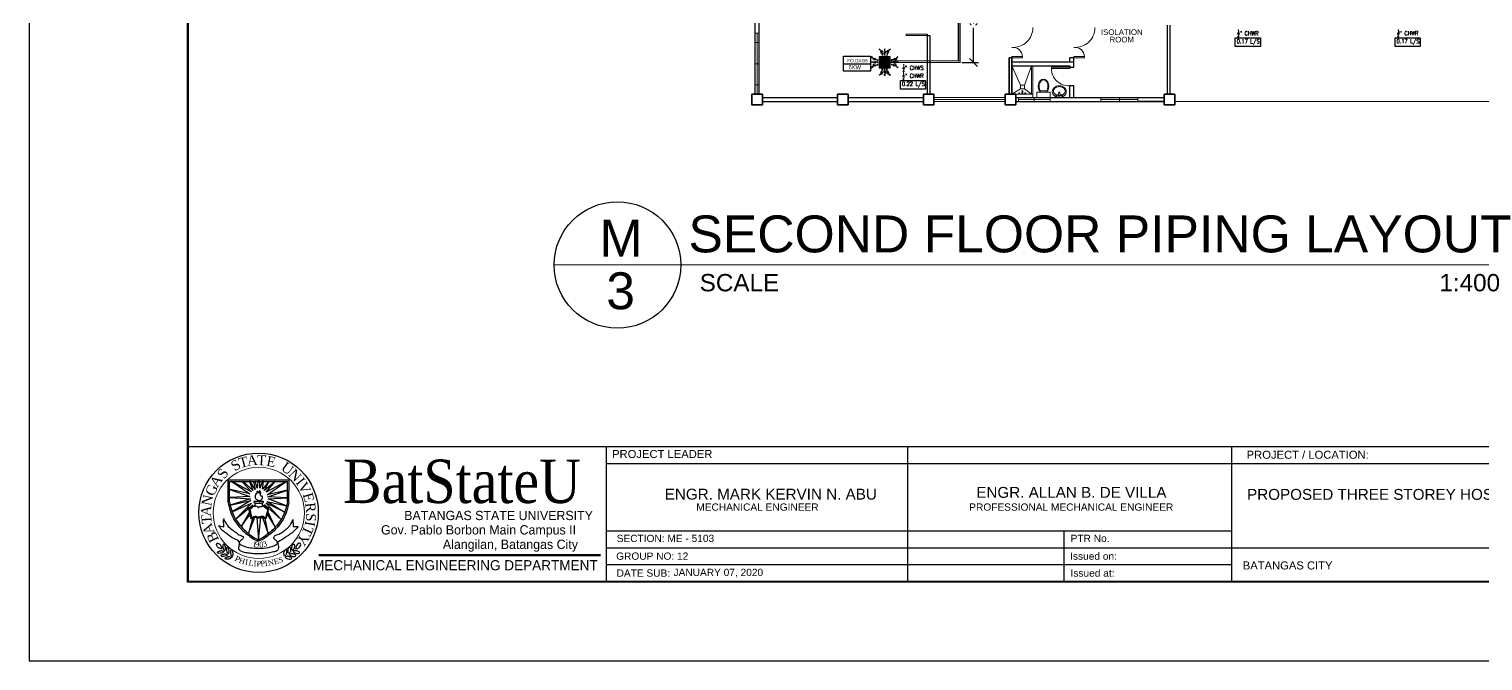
# Model space of a CAD drawing. Header units: millimetres. Extents: x 5 to 430, y 3 to 339.
# Drawn here: x 215.2 to 270.2, y 159.4 to 183.4 of the extents above; entities that cross this region are included whole.
import ezdxf
from ezdxf.enums import TextEntityAlignment as Align

# ---------------------------------------------------------------- set-up
doc = ezdxf.new("R2010")
doc.units = ezdxf.units.MM
doc.header["$MEASUREMENT"] = 0
for name, color, linetype in [('AIR', 7, 'Continuous'), ('fcu line', 7, 'Continuous'), ('fcu return', 7, 'Continuous'), ('label', 7, 'Continuous'), ('Legends', 7, 'Continuous'), ('pipe label', 7, 'Continuous'), ('template', 7, 'Continuous')]:
    doc.layers.add(name, color=color, linetype=linetype)
doc.styles.add('Arch-Dim', font='simplex.shx', dxfattribs={"width": 0.75})
doc.styles.add('arial', font='arial.ttf')
doc.styles.add('CGOTHIC', font='GOTHIC.TTF')
doc.styles.add('GARAMOND', font='GARA.TTF')
doc.styles.get("Standard").update_dxf_attribs({"font": 'arial.ttf'})
doc.styles.add('SWISSLT175', font='swissl.ttf', dxfattribs={"height": 0.175})
doc.dimstyles.new('Copy of dimension', dxfattribs={"dimtxt": 0.3, "dimasz": 0.3, "dimexe": 0.18, "dimexo": 0.0625, "dimgap": 0.09, "dimtad": 0, "dimzin": 0, "dimdsep": 46, "dimtxsty": 'Standard', "dimblk": 'OBLIQUE', "dimcen": 0.09, "dimclrd": 256, "dimclre": 256, "dimclrt": 256, "dimadec": 0, "dimazin": 0, "dimtfac": 1, "dimtofl": 0, "dimtmove": 0, "dimatfit": 3, "dimldrblk": 'OBLIQUE', "dimfxl": 1, "dimtolj": 1, "dimtzin": 0, "dimarcsym": 0})

# ---------------------------------------------------------------- blocks, each defined once
blk = doc.blocks.new('FCU-13000P (CASSETTE SPLIT)')
at = {"layer": 'AIR', "ltscale": 3}
for p, q in [((-0.52, 0), (-1, 0)), ((-0.56, 0.19), (-0.49, 0.19)), ((-0.56, 0.16), (-0.49, 0.16)), ((-0.56, 0.02), (-0.49, 0.02)), ((-0.19, 0.56), (-0.19, 0.49)), ((-0.16, 0.56), (-0.16, 0.49)), ((-0.02, 0.56), (-0.02, 0.49)), ((0, 0.52), (0, 1)), ((0.02, 0.56), (0.02, 0.49)), ((0.16, 0.56), (0.16, 0.49)), ((0.19, 0.56), (0.19, 0.49)), ((0.56, 0.19), (0.49, 0.19)), ((0.56, 0.16), (0.49, 0.16)), ((0.56, 0.02), (0.49, 0.02)), ((0.52, 0), (1, 0)), ((-0.56, -0.02), (-0.49, -0.02)), ((-0.56, -0.16), (-0.49, -0.16)), ((-0.56, -0.19), (-0.49, -0.19)), ((-0.19, -0.56), (-0.19, -0.49)), ((-0.16, -0.56), (-0.16, -0.49)), ((-0.02, -0.56), (-0.02, -0.49)), ((0, -0.52), (0, -1)), ((0.02, -0.56), (0.02, -0.49)), ((0.16, -0.56), (0.16, -0.49)), ((0.19, -0.56), (0.19, -0.49)), ((0.56, -0.02), (0.49, -0.02)), ((0.56, -0.16), (0.49, -0.16)), ((0.56, -0.19), (0.49, -0.19))]:
    blk.add_line(p, q, dxfattribs=at)
at = {"layer": 'AIR'}
for p, q in [((0.3, -0.3), (-0.3, 0.3)), ((0.3, 0.3), (-0.3, -0.3))]:
    blk.add_line(p, q, dxfattribs=at)
at = {"layer": 'AIR', "ltscale": 3}
for points in [[(-0.89, 0.02), (-0.89, -0.02), (-1, 0)], [(-0.89, 0.34), (-0.93, 0.31), (-0.97, 0.42)], [(-0.34, 0.89), (-0.31, 0.93), (-0.42, 0.97)], [(-0.02, 0.89), (0.02, 0.89), (0, 1)], [(0.34, 0.89), (0.31, 0.93), (0.42, 0.97)], [(0.89, 0.34), (0.93, 0.31), (0.97, 0.42)], [(0.89, 0.02), (0.89, -0.02), (1, 0)], [(-0.89, -0.34), (-0.93, -0.31), (-0.97, -0.42)], [(-0.34, -0.89), (-0.31, -0.93), (-0.42, -0.97)], [(-0.02, -0.89), (0.02, -0.89), (0, -1)], [(0.34, -0.89), (0.31, -0.93), (0.42, -0.97)], [(0.89, -0.34), (0.93, -0.31), (0.97, -0.42)]]:
    blk.add_lwpolyline(points, close=True, dxfattribs=at)
at = {"layer": 'AIR'}
for points in [[(-0.91, 0.32, 0.171809), (-0.56, 0.18), (-0.52, 0.18)], [(-0.32, 0.91, -0.171809), (-0.18, 0.56), (-0.18, 0.52)], [(0.32, 0.91, 0.171809), (0.18, 0.56), (0.18, 0.52)], [(0.91, 0.32, -0.171809), (0.56, 0.18), (0.52, 0.18)], [(-0.91, -0.32, -0.171809), (-0.56, -0.18), (-0.52, -0.18)], [(-0.32, -0.91, 0.171809), (-0.18, -0.56), (-0.18, -0.52)], [(0.32, -0.91, -0.171809), (0.18, -0.56), (0.18, -0.52)], [(0.91, -0.32, 0.171809), (0.56, -0.18), (0.52, -0.18)]]:
    blk.add_lwpolyline(points, format="xyb", dxfattribs=at)
for points in [[(-0.41, -0.41), (0.41, -0.41), (0.41, 0.41), (-0.41, 0.41)], [(-0.37, 0.31), (-0.35, 0.31), (-0.35, -0.31), (-0.37, -0.31)], [(-0.31, 0.37), (0.31, 0.37), (0.31, 0.35), (-0.31, 0.35)], [(-0.26, -0.26), (0.26, -0.26), (0.26, 0.26), (-0.26, 0.26)], [(-0.21, -0.21), (0.21, -0.21), (0.21, 0.21), (-0.21, 0.21)], [(-0.16, -0.16), (0.16, -0.16), (0.16, 0.16), (-0.16, 0.16)], [(-0.11, -0.11), (0.11, -0.11), (0.11, 0.11), (-0.11, 0.11)], [(-0.06, -0.06), (0.06, -0.06), (0.06, 0.06), (-0.06, 0.06)], [(0.37, 0.31), (0.35, 0.31), (0.35, -0.31), (0.37, -0.31)], [(-0.31, -0.37), (0.31, -0.37), (0.31, -0.35), (-0.31, -0.35)]]:
    blk.add_lwpolyline(points, close=True, dxfattribs=at)
blk.add_lwpolyline([(-0.26, -0.31), (0.26, -0.31, 0.414214), (0.31, -0.26), (0.31, 0.26, 0.414214), (0.26, 0.31), (-0.26, 0.31, 0.414214), (-0.31, 0.26), (-0.31, -0.26, 0.414214)], format="xyb", close=True, dxfattribs=at)
at = {"layer": 'AIR', "ltscale": 3}
for points in [[(-0.84, 0.27), (-0.85, 0.23), (-0.88, 0.13), (-0.7, 0.42), (-0.9, 0), (-0.65, 0.36), (-0.68, 0.24), (-0.69, 0.2)], [(-0.27, 0.84), (-0.23, 0.85), (-0.13, 0.88), (-0.42, 0.7), (0, 0.9), (-0.36, 0.65), (-0.24, 0.68), (-0.2, 0.69)], [(0.27, 0.84), (0.23, 0.85), (0.13, 0.88), (0.42, 0.7), (0, 0.9), (0.36, 0.65), (0.24, 0.68), (0.2, 0.69)], [(0.84, 0.27), (0.85, 0.23), (0.88, 0.13), (0.7, 0.42), (0.9, 0), (0.65, 0.36), (0.68, 0.24), (0.69, 0.2)], [(-0.84, -0.27), (-0.85, -0.23), (-0.88, -0.13), (-0.7, -0.42), (-0.9, 0), (-0.65, -0.36), (-0.68, -0.24), (-0.69, -0.2)], [(-0.27, -0.84), (-0.23, -0.85), (-0.13, -0.88), (-0.42, -0.7), (0, -0.9), (-0.36, -0.65), (-0.24, -0.68), (-0.2, -0.69)], [(0.27, -0.84), (0.23, -0.85), (0.13, -0.88), (0.42, -0.7), (0, -0.9), (0.36, -0.65), (0.24, -0.68), (0.2, -0.69)], [(0.84, -0.27), (0.85, -0.23), (0.88, -0.13), (0.7, -0.42), (0.9, 0), (0.65, -0.36), (0.68, -0.24), (0.69, -0.2)]]:
    blk.add_open_spline(points, degree=3, knots=[0.0032834, 0.0032834, 0.0032834, 0.0032834, 0.0712567, 0.1924075, 0.3347111, 0.5062145, 0.5813292, 0.5813292, 0.5813292, 0.5813292], dxfattribs=at)
for points in [[(-0.8, 0), (-0.78, -0.08), (-0.75, 0.06), (-0.72, -0.1), (-0.66, 0.09), (-0.63, 0)], [(0, 0.8), (0.08, 0.78), (-0.06, 0.75), (0.1, 0.72), (-0.09, 0.66), (0, 0.63)], [(0.8, 0), (0.78, -0.08), (0.75, 0.06), (0.72, -0.1), (0.66, 0.09), (0.63, 0)], [(0, -0.8), (0.08, -0.78), (-0.06, -0.75), (0.1, -0.72), (-0.09, -0.66), (0, -0.63)]]:
    blk.add_spline(points, degree=3, dxfattribs=at)
for points in [[(-1, 0), (-0.89, 0.02), (-0.89, -0.02)], [(-0.97, 0.42), (-0.89, 0.34), (-0.93, 0.31)], [(-0.42, 0.97), (-0.34, 0.89), (-0.31, 0.93)], [(0, 1), (-0.02, 0.89), (0.02, 0.89)], [(0.42, 0.97), (0.34, 0.89), (0.31, 0.93)], [(0.97, 0.42), (0.89, 0.34), (0.93, 0.31)], [(1, 0), (0.89, 0.02), (0.89, -0.02)], [(-0.97, -0.42), (-0.89, -0.34), (-0.93, -0.31)], [(-0.42, -0.97), (-0.34, -0.89), (-0.31, -0.93)], [(0, -1), (-0.02, -0.89), (0.02, -0.89)], [(0.42, -0.97), (0.34, -0.89), (0.31, -0.93)], [(0.97, -0.42), (0.89, -0.34), (0.93, -0.31)]]:
    blk.add_solid(points, dxfattribs=at)
blk = doc.blocks.new('_Oblique')
at = {"color": 0, "linetype": 'ByBlock', "lineweight": -2}
blk.add_line((-0.5, -0.5), (0.5, 0.5), dxfattribs=at)
blk = doc.blocks.new('*D397')
at = {"layer": 'Defpoints', "color": 0, "transparency": 16777216}
for p in [(250.431, 185.709), (250.431, 182.121), (250.934, 182.121)]:
    blk.add_point(p, dxfattribs=at)
at = {"layer": 'Legends', "lineweight": -2, "transparency": 16777216}
for p, q in [((250.493, 185.709), (251.114, 185.709)), ((250.934, 185.709), (250.934, 184.395)), ((250.934, 182.121), (250.934, 183.435)), ((250.493, 182.121), (251.114, 182.121))]:
    blk.add_line(p, q, dxfattribs=at)
at = {"layer": 'Legends', "lineweight": -2, "transparency": 16777216, "xscale": 0.3, "yscale": 0.3, "zscale": 0.3}
for p, rotation in [((250.934, 185.709), 90), ((250.934, 182.121), 270)]:
    blk.add_blockref('_Oblique', p, dxfattribs=dict(at, rotation=rotation))
at = {"layer": 'Legends', "transparency": 16777216, "insert": (250.934, 183.915), "char_height": 0.3, "attachment_point": 5, "rotation": 90}
blk.add_mtext('\\A1;3.59', dxfattribs=at)

msp = doc.modelspace()

# ---------------------------------------------------------------- linework, layer by layer
at = {"color": 8, "lineweight": 25}
for p, q in [((242.656, 180.918), (242.656, 186.518)), ((242.806, 180.918), (242.806, 186.518)), ((258.281, 180.92), (258.281, 183.543)), ((258.381, 180.92), (258.381, 183.543)), ((249.181, 183.193), (249.181, 180.918)), ((249.181, 183.143), (249.281, 183.143)), ((249.281, 183.143), (249.281, 180.918)), ((252.381, 182.343), (252.381, 180.918)), ((252.381, 180.943), (252.381, 182.343)), ((252.281, 182.293), (252.281, 180.918)), ((252.281, 180.943), (252.281, 182.293)), ((252.381, 182.293), (252.281, 182.293)), ((252.281, 180.943), (252.281, 182.293)), ((242.931, 180.793), (245.781, 180.793)), ((246.181, 180.793), (249.031, 180.793)), ((252.531, 180.793), (258.156, 180.793)), ((242.931, 180.643), (245.781, 180.643)), ((246.181, 180.643), (249.031, 180.643)), ((252.531, 180.643), (258.156, 180.643)), ((258.156, 180.643), (257.156, 180.643))]:
    msp.add_line(p, q, dxfattribs=at)
at = {"color": 8, "lineweight": 9}
for p, q in [((242.656, 183.23), (242.806, 183.23)), ((242.656, 180.918), (242.656, 183.23)), ((242.656, 182.074), (242.656, 182.874)), ((242.656, 182.874), (242.806, 182.874)), ((242.731, 183.23), (242.731, 180.918)), ((242.806, 182.874), (242.806, 181.274)), ((242.656, 182.074), (242.806, 182.074)), ((242.806, 181.274), (242.656, 181.274)), ((242.656, 180.918), (242.806, 180.918)), ((252.131, 180.793), (249.431, 180.793)), ((249.431, 180.718), (252.131, 180.718)), ((252.531, 180.918), (253.181, 180.918)), ((252.531, 180.793), (252.631, 180.793)), ((252.631, 180.793), (252.631, 180.643)), ((253.831, 180.718), (252.631, 180.718)), ((252.65, 180.919), (252.654, 180.926)), ((252.65, 180.919), (252.684, 180.919)), ((252.65, 180.919), (252.65, 180.918)), ((252.65, 180.918), (252.684, 180.918)), ((252.654, 180.975), (252.651, 180.973)), ((252.651, 180.973), (252.684, 180.973)), ((252.651, 180.973), (252.651, 180.951)), ((252.651, 180.951), (252.653, 180.947)), ((252.653, 180.945), (252.653, 180.94)), ((252.653, 180.94), (252.654, 180.937)), ((252.653, 180.94), (252.681, 180.94)), ((252.654, 180.977), (252.68, 180.977)), ((252.654, 180.977), (252.654, 180.975)), ((252.654, 180.975), (252.68, 180.975)), ((252.654, 180.964), (252.654, 180.952)), ((252.654, 180.951), (252.661, 180.951)), ((252.654, 180.937), (252.681, 180.937)), ((252.654, 180.926), (252.681, 180.926)), ((252.656, 180.926), (252.656, 180.937)), ((252.661, 180.965), (252.661, 180.952)), ((252.673, 180.965), (252.673, 180.952)), ((252.681, 180.951), (252.673, 180.951)), ((252.679, 180.926), (252.679, 180.937)), ((252.68, 180.977), (252.68, 180.975)), ((252.68, 180.975), (252.684, 180.973)), ((252.68, 180.964), (252.68, 180.952)), ((252.681, 180.945), (252.681, 180.94)), ((252.681, 180.94), (252.681, 180.937)), ((252.684, 180.919), (252.681, 180.926)), ((252.684, 180.951), (252.682, 180.947)), ((252.684, 180.973), (252.684, 180.951)), ((252.684, 180.919), (252.684, 180.918)), ((252.764, 180.924), (252.752, 180.918)), ((252.752, 180.918), (252.81, 180.918)), ((252.769, 181.003), (252.76, 181.045)), ((252.8, 181.05), (252.762, 181.05)), ((252.768, 180.975), (252.764, 180.973)), ((252.764, 180.973), (252.773, 180.973)), ((252.764, 180.973), (252.764, 180.951)), ((252.764, 180.951), (252.766, 180.947)), ((252.798, 180.933), (252.764, 180.933)), ((252.764, 180.933), (252.764, 180.924)), ((252.798, 180.924), (252.764, 180.924)), ((252.764, 180.924), (252.798, 180.924)), ((252.767, 180.945), (252.767, 180.94)), ((252.767, 180.94), (252.773, 180.94)), ((252.767, 180.94), (252.768, 180.937)), ((252.768, 180.977), (252.773, 180.977)), ((252.768, 180.977), (252.768, 180.975)), ((252.768, 180.975), (252.773, 180.975)), ((252.768, 180.964), (252.768, 180.952)), ((252.768, 180.951), (252.773, 180.951)), ((252.768, 180.937), (252.773, 180.937)), ((252.769, 180.996), (252.769, 181.003)), ((252.769, 181.003), (252.793, 181.003)), ((252.769, 181.003), (252.793, 181.003)), ((252.793, 180.996), (252.769, 180.996)), ((252.77, 180.933), (252.77, 180.937)), ((252.773, 180.996), (252.773, 180.933)), ((252.773, 180.933), (252.789, 180.933)), ((252.789, 180.933), (252.789, 180.996)), ((252.789, 180.977), (252.794, 180.977)), ((252.789, 180.975), (252.794, 180.975)), ((252.789, 180.973), (252.798, 180.973)), ((252.794, 180.951), (252.789, 180.951)), ((252.789, 180.94), (252.795, 180.94)), ((252.789, 180.937), (252.794, 180.937)), ((252.792, 180.933), (252.792, 180.937)), ((252.793, 181.003), (252.802, 181.045)), ((252.793, 181.003), (252.793, 180.996)), ((252.794, 180.977), (252.794, 180.975)), ((252.794, 180.975), (252.798, 180.973)), ((252.794, 180.964), (252.794, 180.952)), ((252.795, 180.94), (252.794, 180.937)), ((252.798, 180.951), (252.795, 180.947)), ((252.795, 180.945), (252.795, 180.94)), ((252.798, 180.973), (252.798, 180.951)), ((252.798, 180.924), (252.798, 180.933)), ((252.81, 180.918), (252.798, 180.924)), ((252.882, 180.975), (252.878, 180.973)), ((252.878, 180.973), (252.878, 180.951)), ((252.878, 180.973), (252.911, 180.973)), ((252.878, 180.951), (252.88, 180.947)), ((252.878, 180.919), (252.881, 180.926)), ((252.878, 180.919), (252.878, 180.918)), ((252.878, 180.919), (252.912, 180.919)), ((252.878, 180.918), (252.912, 180.918)), ((252.881, 180.964), (252.881, 180.952)), ((252.881, 180.951), (252.889, 180.951)), ((252.881, 180.945), (252.881, 180.94)), ((252.881, 180.94), (252.909, 180.94)), ((252.881, 180.94), (252.881, 180.937)), ((252.881, 180.937), (252.908, 180.937)), ((252.881, 180.926), (252.908, 180.926)), ((252.882, 180.977), (252.882, 180.975)), ((252.882, 180.977), (252.908, 180.977)), ((252.882, 180.975), (252.908, 180.975)), ((252.883, 180.926), (252.883, 180.937)), ((252.889, 180.965), (252.889, 180.952)), ((252.908, 180.951), (252.9, 180.951)), ((252.901, 180.965), (252.901, 180.952)), ((252.906, 180.926), (252.906, 180.937)), ((252.908, 180.977), (252.908, 180.975)), ((252.908, 180.975), (252.911, 180.973)), ((252.908, 180.964), (252.908, 180.952)), ((252.909, 180.94), (252.908, 180.937)), ((252.912, 180.919), (252.908, 180.926)), ((252.911, 180.951), (252.909, 180.947)), ((252.909, 180.945), (252.909, 180.94)), ((252.911, 180.973), (252.911, 180.951)), ((252.912, 180.919), (252.912, 180.918)), ((253.231, 180.643), (253.231, 180.793)), ((253.331, 180.793), (253.331, 180.993)), ((253.331, 180.993), (253.831, 180.993)), ((253.831, 180.793), (253.331, 180.793)), ((253.49, 181.043), (253.671, 181.043)), ((253.831, 180.993), (253.831, 180.793)), ((253.831, 180.643), (253.831, 180.793)), ((254.157, 180.895), (254.054, 180.895)), ((254.166, 180.991), (254.153, 180.869)), ((254.195, 180.991), (254.209, 180.869)), ((255.756, 180.793), (255.756, 180.643)), ((257.156, 180.718), (255.756, 180.718)), ((256.456, 180.793), (256.456, 180.643)), ((257.156, 180.643), (257.156, 180.793)), ((249.431, 180.643), (252.131, 180.643)), ((252.631, 180.643), (253.231, 180.643)), ((253.231, 180.643), (253.831, 180.643)), ((273.881, 180.643), (258.556, 180.643))]:
    msp.add_line(p, q, dxfattribs=at)
at = {"color": 8, "lineweight": 25, "ltscale": 0.3}
for p, q in [((252.381, 182.143), (254.731, 182.143)), ((252.381, 181.993), (254.581, 181.993)), ((254.481, 182.143), (254.731, 182.143)), ((254.481, 181.993), (254.581, 181.993)), ((254.581, 181.943), (254.581, 181.993)), ((254.731, 181.943), (254.731, 182.143)), ((254.581, 180.793), (254.581, 181.243)), ((254.731, 180.793), (254.731, 181.243))]:
    msp.add_line(p, q, dxfattribs=at)
at = {"color": 8, "lineweight": 9, "ltscale": 0.3}
for p, q in [((252.706, 181.268), (252.381, 181.993)), ((252.856, 181.268), (253.131, 181.993)), ((252.706, 181.118), (252.381, 180.918)), ((252.856, 181.118), (253.131, 180.918))]:
    msp.add_line(p, q, dxfattribs=at)
at = {"color": 8, "linetype": 'Continuous', "lineweight": 25}
for p, q in [((254.581, 182.143), (254.581, 182.293)), ((254.731, 182.293), (254.581, 182.293)), ((254.581, 181.993), (254.581, 181.943)), ((254.581, 181.943), (254.731, 181.943)), ((254.731, 182.143), (254.731, 182.293)), ((254.581, 181.243), (254.731, 181.243))]:
    msp.add_line(p, q, dxfattribs=at)
at = {"color": 0, "linetype": 'ByBlock', "lineweight": 9}
for p, q in [((240.114, 174.442), (235.044, 174.442)), ((271.065, 174.442), (240.114, 174.442))]:
    msp.add_line(p, q, dxfattribs=at)
at = {"color": 8, "lineweight": 9}
for points in [[(242.656, 183.23), (242.806, 183.23), (242.806, 180.918), (242.656, 180.918)], [(252.631, 180.793), (253.831, 180.793), (253.831, 180.643), (252.631, 180.643)], [(255.756, 180.793), (257.156, 180.793), (257.156, 180.643), (255.756, 180.643)]]:
    msp.add_lwpolyline(points, close=True, dxfattribs=at)
at = {"color": 8, "lineweight": 13, "ltscale": 0.03}
for points in [[(249.181, 183.193), (249.181, 183.143), (248.381, 183.143), (248.381, 183.193)], [(252.381, 182.293), (252.381, 182.343), (252.781, 182.343), (252.781, 182.293)], [(254.731, 182.293), (254.731, 182.343), (255.131, 182.343), (255.131, 182.293)], [(254.581, 181.943), (254.581, 181.893), (253.881, 181.893), (253.881, 181.943)]]:
    msp.add_lwpolyline(points, close=True, dxfattribs=at)
at = {"color": 8, "lineweight": 9, "ltscale": 0.3}
msp.add_lwpolyline([(253.131, 180.918), (253.131, 181.993), (253.181, 181.993), (253.181, 180.793), (253.181, 180.793)], dxfattribs=at)
at = {"color": 8, "lineweight": 9, "ltscale": 0.03}
msp.add_lwpolyline([(252.856, 181.118), (252.706, 181.118), (252.706, 181.268), (252.856, 181.268)], close=True, dxfattribs=at)
at = {"color": 8, "lineweight": 9}
msp.add_lwpolyline([(253.916, 181.014, -0.11576), (253.935, 181.096, -0.104047), (253.994, 181.17, -0.090875), (254.077, 181.218, -0.083344), (254.181, 181.235, -0.083344), (254.284, 181.218, -0.090875), (254.368, 181.17, -0.104047), (254.427, 181.096, -0.11576), (254.446, 181.014, -0.11576), (254.427, 180.931, -0.104047), (254.368, 180.858, -0.090875), (254.284, 180.81, -0.083344), (254.181, 180.793, -0.083344), (254.077, 180.81, -0.090875), (253.994, 180.858, -0.104047), (253.935, 180.931, -0.11576)], format="xyb", close=True, dxfattribs=at)
at = {"color": 8, "lineweight": 35}
for points in [[(242.531, 180.918), (242.931, 180.918), (242.931, 180.518), (242.531, 180.518)], [(245.781, 180.918), (246.181, 180.918), (246.181, 180.518), (245.781, 180.518)], [(249.031, 180.918), (249.431, 180.918), (249.431, 180.518), (249.031, 180.518)], [(252.131, 180.918), (252.531, 180.918), (252.531, 180.518), (252.131, 180.518)], [(258.156, 180.92), (258.556, 180.92), (258.556, 180.52), (258.156, 180.52)]]:
    msp.add_lwpolyline(points, close=True, dxfattribs=at)
at = {"color": 8, "lineweight": 9}
msp.add_lwpolyline([(253.958, 181.035, -0.124838), (253.974, 181.098, -0.105788), (254.024, 181.155, -0.086697), (254.093, 181.191, -0.076776), (254.181, 181.205, -0.076776), (254.269, 181.191, -0.086697), (254.338, 181.155, -0.105788), (254.388, 181.098, -0.124838), (254.403, 181.035, -0.124838), (254.388, 180.972, -0.105788), (254.338, 180.915, -0.040067), (254.308, 180.895), (254.205, 180.895, -0.040067)], format="xyb", dxfattribs=at)
for centre, radius in [((254.079, 180.866), 0.0255), ((254.181, 180.859), 0.0095), ((254.283, 180.866), 0.0255)]:
    msp.add_circle(centre, radius, dxfattribs=at)
msp.add_circle((237.441, 174.442), 2.398)
at = {"color": 8, "lineweight": 13, "ltscale": 0.03}
for centre, radius, start, end in [((252.429, 183.443), 0.752, 266.3048, 0), ((254.779, 183.443), 0.752, 266.3048, 0), ((252.428, 182.343), 0.353, 0, 97.6281), ((254.778, 182.343), 0.353, 0, 97.6281), ((254.533, 181.893), 0.652, 180, 274.2422)]:
    msp.add_arc(centre, radius, start, end, dxfattribs=at)
at = {"color": 8, "lineweight": 9}
for centre, radius, start, end in [((253.49, 181.093), 0.05, 208.1501, 270), ((253.671, 181.093), 0.05, 270, 331.9916), ((254.09, 181.035), 0.131, 180, 208.4636), ((254.134, 181.059), 0.181, 208.4636, 232.6185), ((254.162, 181.096), 0.228, 232.6185, 241.7963), ((254.181, 180.866), 0.028, 173.7545, 6.2455), ((254.181, 180.968), 0.025, 126.3068, 221.2022), ((254.181, 180.897), 0.0948, 81.2026, 98.7974), ((254.181, 180.968), 0.025, 71.3793, 108.6207), ((254.181, 180.968), 0.025, 318.7978, 53.6932)]:
    msp.add_arc(centre, radius, start, end, dxfattribs=at)
at = {"color": 8, "lineweight": 9, "extrusion": (0, 0, -1)}
msp.add_ellipse((253.581, 181.218), major_axis=(0, -0.275), ratio=0.727273, start_param=0.612555, end_param=5.670631, dxfattribs=at)
at = {"color": 8, "lineweight": 9, "extrusion": (4.99074e-41, 2.88216e-41, -1)}
for centre, major_axis, start_param, end_param in [((252.642, 180.964), (0.00896, 0.00896), 0.011497, 0.722582), ((252.639, 180.958), (-0.0118, 0.0118), 2.876824, 3.009049), ((252.65, 180.945), (-0.00268, 0.00268), 1.862141, 2.356082), ((252.65, 180.952), (-0.00268, 0.00268), 2.356082, 2.983721), ((252.672, 180.964), (0.00738, 0.00738), 4.000472, 4.78527), ((252.665, 180.952), (0.00268, 0.00268), 3.299239, 3.926878), ((252.672, 180.958), (-0.00887, 0.00887), 4.509022, 4.870036), ((252.667, 180.969), (0.00268, 0.00268), -1.497915, -0.073106), ((252.667, 180.95), (0.00268, 0.00268), 1.773938, 2.938226), ((252.662, 180.958), (-0.00887, 0.00887), 2.983721, 3.344735), ((252.663, 180.964), (-0.00738, 0.00738), 1.497691, 2.282489), ((252.67, 180.952), (0.00268, 0.00268), 0.785286, 1.412925), ((252.693, 180.964), (-0.00896, 0.00896), 5.560378, 6.271464), ((252.684, 180.952), (-0.00268, 0.00268), 4.870036, 5.497675), ((252.696, 180.958), (0.0118, 0.0118), 3.273911, 3.406137), ((252.685, 180.945), (-0.00268, 0.00268), 5.497675, 5.991616), ((252.755, 180.964), (0.00896, 0.00896), 0.011497, 0.722582), ((252.753, 180.958), (-0.0118, 0.0118), 2.876824, 3.009049), ((252.763, 180.945), (0.00268, 0.00268), 0.291344, 0.785286), ((252.764, 180.952), (0.00268, 0.00268), 0.785286, 1.412925), ((252.807, 180.964), (0.00896, 0.00896), 3.989582, 4.700667), ((252.798, 180.952), (0.00268, 0.00268), 3.299239, 3.926878), ((252.809, 180.958), (-0.0118, 0.0118), 4.844707, 4.976933), ((252.799, 180.945), (0.00268, 0.00268), 3.926878, 4.42082), ((252.798, 181.047), (-0.00268, 0.00268), 1.354119, 2.724181), ((252.869, 180.964), (0.00896, 0.00896), 0.011497, 0.722582), ((252.866, 180.958), (0.0118, 0.0118), 1.306028, 1.438253), ((252.877, 180.945), (-0.00268, 0.00268), 1.862141, 2.356082), ((252.878, 180.952), (-0.00268, 0.00268), 2.356082, 2.983721), ((252.899, 180.964), (0.00738, 0.00738), 4.000472, 4.78527), ((252.892, 180.952), (0.00268, 0.00268), 3.299239, 3.926878), ((252.899, 180.958), (-0.00887, 0.00887), 4.509022, 4.870036), ((252.895, 180.969), (0.00268, 0.00268), -1.497915, -0.073106), ((252.895, 180.95), (0.00268, 0.00268), 1.773938, 2.938226), ((252.89, 180.964), (-0.00738, 0.00738), 1.497691, 2.282489), ((252.89, 180.958), (-0.00887, 0.00887), 2.983721, 3.344735), ((252.897, 180.952), (0.00268, 0.00268), 0.785286, 1.412925), ((252.92, 180.964), (-0.00896, 0.00896), 5.560378, 6.271464), ((252.911, 180.952), (-0.00268, 0.00268), 4.870036, 5.497675), ((252.923, 180.958), (0.0118, 0.0118), 3.273911, 3.406137), ((252.912, 180.945), (-0.00268, 0.00268), 5.497675, 5.991616)]:
    msp.add_ellipse(centre, major_axis=major_axis, ratio=1, start_param=start_param, end_param=end_param, dxfattribs=at)
at = {"color": 8, "lineweight": 9}
msp.add_ellipse((252.764, 181.047), major_axis=(-0.00268, 0.00268), ratio=1, start_param=-0.216453, end_param=1.153609, dxfattribs=at)
msp.add_open_spline([(253.446, 181.069), (253.437, 181.086), (253.43, 181.104), (253.403, 181.195), (253.408, 181.282), (253.466, 181.414), (253.516, 181.455), (253.614, 181.469), (253.666, 181.443), (253.741, 181.331), (253.758, 181.248), (253.743, 181.134), (253.731, 181.099), (253.715, 181.069)], degree=3, knots=[0.937253, 0.937253, 0.937253, 0.937253, 1.185372, 1.185372, 2.113864, 2.113864, 3.042356, 3.042356, 3.970847, 3.970847, 4.899339, 4.899339, 5.346062, 5.346062, 5.346062, 5.346062], dxfattribs=at)
at = {"layer": 'fcu line', "linetype": 'Continuous'}
for p, q in [((250.431, 182.121), (250.431, 220.121)), ((247.566, 182.131), (250.431, 182.121))]:
    msp.add_line(p, q, dxfattribs=at)
at = {"layer": 'fcu return', "linetype": 'Continuous'}
for p, q in [((250.361, 182.191), (250.361, 220.051)), ((247.567, 182.201), (250.361, 182.191)), ((250.291, 182.191), (250.291, 182.191)), ((250.331, 182.121), (250.331, 182.122)), ((250.361, 182.261), (250.361, 182.261)), ((250.361, 182.121), (250.361, 182.121)), ((250.431, 182.191), (250.431, 182.191))]:
    msp.add_line(p, q, dxfattribs=at)
at = {"layer": 'Legends', "linetype": 'Continuous', "lineweight": 25}
msp.add_line((246.009, 182.074), (247.022, 182.074), dxfattribs=at)
at = {"layer": 'Legends'}
msp.add_lwpolyline([(246.009, 182.358), (247.022, 182.358), (247.022, 181.79), (246.009, 181.79)], close=True, dxfattribs=at)
at = {"layer": 'pipe label', "color": 7, "linetype": 'Continuous', "lineweight": 25}
for points in [[(260.848, 183.056), (261.8, 183.056), (261.8, 182.729), (260.848, 182.729)], [(266.904, 183.06), (267.855, 183.06), (267.855, 182.733), (266.904, 182.733)], [(248.162, 181.442), (249.113, 181.442), (249.113, 181.114), (248.162, 181.114)]]:
    msp.add_lwpolyline(points, close=True, dxfattribs=at)
at = {"layer": 'template'}
for p, q in [((215.151, 229.819), (215.151, 159.424)), ((221.168, 167.553), (311.419, 167.553)), ((237.014, 167.554), (237.014, 162.432)), ((237.014, 167.553), (237.014, 162.432)), ((248.424, 167.554), (248.424, 162.432)), ((248.424, 167.553), (248.424, 162.432)), ((260.714, 162.432), (260.714, 167.553)), ((237.014, 166.912), (293.585, 166.912)), ((222.694, 166.296), (225.006, 166.292)), ((222.694, 165.43), (222.694, 166.296)), ((223.519, 165.76), (222.721, 165.934)), ((222.721, 165.934), (223.519, 165.657)), ((222.743, 166.233), (224.941, 166.233)), ((222.743, 165.464), (222.743, 166.233)), ((223.573, 165.836), (222.835, 166.233)), ((222.835, 166.233), (223.519, 165.76)), ((223.275, 166.233), (223.242, 166.2)), ((223.242, 166.2), (223.573, 165.836)), ((223.633, 165.891), (223.275, 166.233)), ((223.524, 166.233), (223.497, 166.233)), ((223.497, 166.233), (223.633, 165.891)), ((223.714, 165.929), (223.524, 166.233)), ((223.714, 166.233), (223.657, 166.215)), ((223.657, 166.215), (223.714, 165.929)), ((223.796, 165.972), (223.714, 166.233)), ((223.817, 166.233), (223.796, 165.972)), ((223.893, 166.233), (223.817, 166.233)), ((223.991, 166.233), (223.893, 165.977)), ((223.893, 165.977), (223.893, 166.233)), ((224.23, 166.233), (223.991, 165.939)), ((223.991, 165.939), (224.029, 166.233)), ((224.029, 166.233), (223.991, 166.233)), ((224.479, 166.233), (224.072, 165.885)), ((224.072, 165.885), (224.23, 166.233)), ((224.892, 166.233), (224.132, 165.831)), ((224.132, 165.831), (224.479, 166.233)), ((224.17, 165.728), (224.892, 166.233)), ((224.941, 165.896), (224.17, 165.728)), ((224.192, 165.647), (224.941, 165.896)), ((224.941, 165.458), (224.941, 166.233)), ((224.99, 165.43), (225.006, 166.292)), ((223.519, 165.657), (222.77, 165.625)), ((222.77, 165.625), (223.541, 165.571)), ((223.541, 165.571), (222.77, 165.336)), ((222.77, 165.336), (223.546, 165.506)), ((223.546, 165.506), (222.844, 165.074)), ((222.844, 165.074), (223.573, 165.408)), ((223.573, 165.408), (222.977, 164.799)), ((222.977, 164.799), (223.627, 165.343)), ((223.704, 165.416), (223.704, 165.315)), ((223.983, 165.404), (223.983, 165.303)), ((224.7, 164.787), (224.067, 165.359)), ((224.838, 165.069), (224.132, 165.408)), ((224.132, 165.408), (224.7, 164.787)), ((224.17, 165.473), (224.838, 165.069)), ((224.17, 165.473), (224.907, 165.304)), ((224.941, 165.614), (224.192, 165.647)), ((224.203, 165.571), (224.941, 165.614)), ((224.907, 165.304), (224.203, 165.571)), ((222.531, 164.513), (222.52, 164.789)), ((223.492, 165.039), (223.18, 164.524)), ((223.18, 164.524), (223.503, 164.958)), ((223.458, 165.201), (223.535, 164.846)), ((223.462, 164.26), (223.709, 164.876)), ((223.617, 164.822), (223.462, 164.26)), ((223.518, 165.193), (223.576, 164.863)), ((223.774, 164.86), (223.842, 164.022)), ((223.842, 164.022), (223.926, 164.866)), ((223.996, 164.86), (224.215, 164.255)), ((224.215, 164.255), (224.094, 164.828)), ((224.193, 165.164), (224.112, 164.857)), ((224.144, 164.84), (224.239, 165.204)), ((224.175, 164.99), (224.479, 164.497)), ((224.479, 164.497), (224.208, 165.061)), ((225.139, 164.791), (225.15, 164.52)), ((222.347, 164.551), (222.531, 164.513)), ((225.15, 164.52), (225.331, 164.526)), ((237.014, 164.362), (260.714, 164.362)), ((254.348, 164.362), (254.348, 162.432)), ((237.014, 163.719), (272.49, 163.719)), ((237.014, 163.076), (247.348, 163.076)), ((237.014, 163.076), (260.714, 163.076)), ((248.424, 163.076), (258.758, 163.076)), ((215.151, 159.424), (314.427, 159.424))]:
    msp.add_line(p, q, dxfattribs=at)
at = {"layer": 'template', "linetype": 'Continuous', "ltscale": 0.5}
msp.add_line((248.424, 167.553), (248.424, 162.432), dxfattribs=at)
at = {"layer": 'template', "linetype": 'Continuous', "lineweight": 50}
msp.add_line((226.132, 163.441), (236.793, 163.441), dxfattribs=at)
at = {"layer": 'template', "linetype": 'Continuous', "const_width": 0.0853}
msp.add_lwpolyline([(221.168, 162.432), (311.419, 162.432), (311.419, 226.811), (221.168, 226.811)], close=True, dxfattribs=at)
at = {"layer": 'template'}
msp.add_circle((223.846, 165.047), 2.263, dxfattribs=at)
at = {"layer": 'template', "lineweight": 20}
for centre, radius in [((223.846, 165.047), 2.263), ((223.854, 165.04), 1.728)]:
    msp.add_circle(centre, radius, dxfattribs=at)
at = {"layer": 'template', "start_tangent": (-1, 0)}
msp.add_spline([(223.835, 165.505), (223.767, 165.542), (223.731, 165.599), (223.731, 165.661), (223.731, 165.709), (223.745, 165.734), (223.76, 165.782), (223.781, 165.778), (223.788, 165.826), (223.803, 165.862), (223.822, 165.835), (223.859, 165.802), (223.888, 165.802), (223.886, 165.84), (223.873, 165.875), (223.875, 165.887), (223.91, 165.857), (223.91, 165.829), (223.916, 165.803), (223.916, 165.774), (223.905, 165.73), (223.931, 165.689), (223.964, 165.69), (223.984, 165.637), (223.978, 165.594), (223.947, 165.535), (223.917, 165.51), (223.88, 165.503), (223.834, 165.503), (223.836, 165.503)], degree=3, dxfattribs=at)
at = {"layer": 'template'}
for points in [[(222.694, 165.43), (222.764, 165.129), (222.911, 164.793), (223.112, 164.511), (223.513, 164.148), (223.785, 163.991), (223.839, 163.974)], [(222.743, 165.464), (222.814, 165.164), (222.96, 164.828), (223.161, 164.546), (223.562, 164.182), (223.834, 164.025), (223.888, 164.009)], [(223.458, 165.201), (223.457, 165.24), (223.514, 165.248), (223.576, 165.271), (223.651, 165.309), (223.704, 165.315), (223.704, 165.338)], [(224.941, 165.464), (224.87, 165.164), (224.724, 164.828), (224.523, 164.546), (224.122, 164.182), (223.85, 164.025), (223.796, 164.009)], [(224.99, 165.43), (224.919, 165.129), (224.773, 164.793), (224.572, 164.511), (224.171, 164.148), (223.899, 163.991), (223.845, 163.974)], [(224.238, 165.199), (224.225, 165.242), (224.164, 165.228), (224.13, 165.245), (224.104, 165.277), (224.066, 165.3), (224.034, 165.324), (223.983, 165.324)], [(223.535, 164.846), (223.584, 164.81), (223.637, 164.822), (223.671, 164.859), (223.709, 164.876), (223.761, 164.876), (223.802, 164.868), (223.842, 164.848), (223.909, 164.862), (223.95, 164.874), (223.996, 164.86), (224.094, 164.828), (224.144, 164.84)], [(223.576, 164.863), (223.631, 164.863), (223.639, 164.886), (223.677, 164.906), (223.741, 164.921), (223.802, 164.892), (223.84, 164.886), (223.889, 164.889), (223.927, 164.906), (223.982, 164.912), (224.016, 164.909), (224.048, 164.886), (224.066, 164.872), (224.112, 164.857)], [(222.429, 163.682), (222.32, 163.721), (222.269, 163.799), (222.263, 163.876), (222.273, 163.889), (222.339, 163.882), (222.406, 163.822), (222.432, 163.764), (222.44, 163.708), (222.44, 163.681), (222.434, 163.681), (222.419, 163.695), (222.417, 163.695)], [(222.534, 163.571), (222.473, 163.524), (222.385, 163.506), (222.331, 163.508), (222.287, 163.535), (222.285, 163.552), (222.328, 163.579), (222.37, 163.595), (222.421, 163.603), (222.441, 163.608), (222.48, 163.598), (222.531, 163.57), (222.533, 163.564)], [(222.562, 163.607), (222.589, 163.68), (222.582, 163.769), (222.565, 163.821), (222.527, 163.855), (222.51, 163.852), (222.496, 163.804), (222.493, 163.759), (222.5, 163.707), (222.5, 163.687), (222.52, 163.652), (222.562, 163.611), (222.569, 163.611)], [(222.7, 163.489), (222.727, 163.561), (222.721, 163.651), (222.703, 163.702), (222.665, 163.737), (222.648, 163.733), (222.634, 163.685), (222.631, 163.64), (222.638, 163.589), (222.638, 163.568), (222.659, 163.534), (222.7, 163.492), (222.707, 163.492)], [(222.851, 163.382), (222.879, 163.454), (222.872, 163.543), (222.855, 163.595), (222.817, 163.629), (222.799, 163.626), (222.786, 163.578), (222.782, 163.533), (222.789, 163.481), (222.789, 163.461), (222.81, 163.426), (222.851, 163.385), (222.858, 163.385)], [(224.829, 163.398), (224.804, 163.472), (224.815, 163.561), (224.834, 163.612), (224.874, 163.644), (224.891, 163.64), (224.902, 163.592), (224.904, 163.547), (224.895, 163.495), (224.894, 163.475), (224.872, 163.441), (224.829, 163.402), (224.822, 163.402)], [(224.984, 163.499), (224.96, 163.572), (224.971, 163.662), (224.99, 163.712), (225.029, 163.745), (225.046, 163.741), (225.058, 163.692), (225.06, 163.648), (225.051, 163.596), (225.05, 163.576), (225.028, 163.542), (224.985, 163.503), (224.978, 163.503)], [(225.127, 163.612), (225.103, 163.685), (225.114, 163.774), (225.133, 163.825), (225.172, 163.858), (225.189, 163.854), (225.201, 163.805), (225.203, 163.76), (225.194, 163.709), (225.193, 163.688), (225.171, 163.655), (225.128, 163.615), (225.121, 163.616)], [(225.153, 163.574), (225.213, 163.525), (225.3, 163.503), (225.354, 163.503), (225.399, 163.528), (225.401, 163.545), (225.36, 163.573), (225.319, 163.591), (225.268, 163.601), (225.248, 163.608), (225.209, 163.599), (225.156, 163.573), (225.154, 163.567)], [(225.263, 163.681), (225.374, 163.715), (225.428, 163.791), (225.437, 163.867), (225.428, 163.881), (225.361, 163.877), (225.292, 163.82), (225.264, 163.762), (225.253, 163.707), (225.252, 163.68), (225.259, 163.68), (225.274, 163.694), (225.275, 163.693)], [(222.673, 163.453), (222.611, 163.406), (222.523, 163.387), (222.469, 163.389), (222.425, 163.416), (222.424, 163.434), (222.466, 163.46), (222.508, 163.476), (222.559, 163.484), (222.579, 163.49), (222.618, 163.48), (222.669, 163.452), (222.671, 163.445)], [(222.824, 163.345), (222.762, 163.299), (222.674, 163.28), (222.62, 163.282), (222.576, 163.309), (222.575, 163.326), (222.617, 163.353), (222.659, 163.369), (222.711, 163.377), (222.73, 163.383), (222.769, 163.372), (222.821, 163.344), (222.822, 163.338)], [(224.855, 163.361), (224.914, 163.312), (225.001, 163.289), (225.056, 163.289), (225.1, 163.314), (225.103, 163.331), (225.061, 163.36), (225.02, 163.378), (224.969, 163.388), (224.949, 163.394), (224.91, 163.386), (224.858, 163.36), (224.856, 163.353)], [(225.01, 163.462), (225.07, 163.412), (225.157, 163.39), (225.211, 163.39), (225.256, 163.415), (225.258, 163.432), (225.217, 163.461), (225.176, 163.478), (225.125, 163.488), (225.105, 163.495), (225.066, 163.486), (225.013, 163.461), (225.011, 163.454)]]:
    msp.add_spline(points, degree=3, dxfattribs=at)
for points, end_tangent in [([(223.518, 165.193), (223.593, 165.234), (223.645, 165.28), (223.697, 165.295), (223.75, 165.301), (223.802, 165.28), (223.822, 165.254), (223.842, 165.24), (223.871, 165.266), (223.938, 165.28), (224.002, 165.292), (224.072, 165.26), (224.118, 165.214), (224.176, 165.193), (224.193, 165.202), (224.193, 165.164)], (0, -1)), ([(223.69, 165.485), (223.778, 165.48), (223.869, 165.477), (223.93, 165.478), (223.984, 165.484), (224.014, 165.482), (224.016, 165.453), (224.016, 165.429), (224.005, 165.407), (223.98, 165.404), (223.929, 165.399), (223.841, 165.399), (223.737, 165.396), (223.71, 165.412), (223.68, 165.431), (223.689, 165.486), (223.689, 165.492)], (-1, 0))]:
    msp.add_spline(points, degree=3, dxfattribs=dict(at, end_tangent=end_tangent))
for points, knots in [([(222.537, 164.818), (222.486, 164.818), (222.609, 164.654), (222.667, 164.541), (222.822, 164.403), (222.997, 164.301), (223.111, 164.185), (223.294, 164.156), (223.251, 164.063), (223.203, 164.013), (223.14, 163.975), (223.091, 163.876), (223.245, 163.789), (223.422, 163.738), (223.64, 163.7), (223.82, 163.702), (224.031, 163.699), (224.265, 163.727), (224.46, 163.806), (224.567, 163.869), (224.567, 163.937), (224.51, 163.979), (224.473, 164.03), (224.407, 164.064), (224.427, 164.133), (224.488, 164.205), (224.625, 164.227), (224.769, 164.329), (224.905, 164.423), (225.007, 164.526), (225.07, 164.62), (225.126, 164.69), (225.139, 164.779), (225.139, 164.791)], [0, 0, 0, 0, 0.050157, 0.09733, 0.169415, 0.238469, 0.297382, 0.34519, 0.361609, 0.384753, 0.415402, 0.43521, 0.480082, 0.549086, 0.637593, 0.692397, 0.728181, 0.847546, 0.920378, 0.94488, 0.959291, 0.979722, 1.010309, 1.023969, 1.046254, 1.066064, 1.119081, 1.173808, 1.241086, 1.282544, 1.318293, 1.350594, 1.379885, 1.379885, 1.379885, 1.379885]), ([(222.52, 164.811), (222.525, 164.817), (222.533, 164.82), (222.546, 164.82), (222.548, 164.82)], [3.04846765, 3.04846765, 3.04846765, 3.04846765, 3.05886904, 3.06079098, 3.06079098, 3.06079098, 3.06079098]), ([(225.331, 164.526), (225.335, 164.527), (225.359, 164.522), (225.221, 164.393), (225.137, 164.282), (224.965, 164.186), (224.806, 164.079), (224.689, 163.986), (224.564, 163.945), (224.59, 163.814), (224.621, 163.71), (224.547, 163.583), (224.395, 163.555), (224.198, 163.503), (223.955, 163.485), (223.717, 163.479), (223.506, 163.511), (223.32, 163.531), (223.185, 163.579), (223.112, 163.634), (223.086, 163.683), (223.107, 163.772), (223.126, 163.86), (223.096, 164.011), (222.881, 164.055), (222.717, 164.194), (222.564, 164.313), (222.433, 164.402), (222.389, 164.489), (222.318, 164.557), (222.346, 164.553), (222.375, 164.545)], [1.525096, 1.525096, 1.525096, 1.525096, 1.532073, 1.584612, 1.633558, 1.698069, 1.768711, 1.823631, 1.856154, 1.874433, 1.942755, 1.959564, 2.013837, 2.081716, 2.168665, 2.253261, 2.318126, 2.380396, 2.439479, 2.4572, 2.470092, 2.492272, 2.543518, 2.560297, 2.639259, 2.721631, 2.780104, 2.832648, 2.871086, 2.885372, 2.911145, 2.911145, 2.911145, 2.911145]), ([(223.815, 164.355), (223.827, 164.353), (223.848, 164.349), (223.863, 164.351), (223.875, 164.354)], [0, 0, 0, 0, 0.01145534, 0.02007474, 0.02007474, 0.02007474, 0.02007474]), ([(223.815, 164.334), (223.827, 164.332), (223.848, 164.329), (223.863, 164.33), (223.875, 164.334)], [0, 0, 0, 0, 0.01145534, 0.02007474, 0.02007474, 0.02007474, 0.02007474]), ([(223.821, 164.285), (223.831, 164.287), (223.848, 164.289), (223.861, 164.288), (223.868, 164.287)], [0.00178548, 0.00178548, 0.00178548, 0.00178548, 0.01145534, 0.01823656, 0.01823656, 0.01823656, 0.01823656]), ([(223.822, 164.265), (223.832, 164.266), (223.847, 164.269), (223.86, 164.268), (223.866, 164.266)], [0.00231179, 0.00231179, 0.00231179, 0.00231179, 0.01145534, 0.0176246, 0.0176246, 0.0176246, 0.0176246])]:
    msp.add_open_spline(points, degree=3, knots=knots, dxfattribs=at)

# ---------------------------------------------------------------- block references
at = {"layer": 'AIR', "xscale": 0.5113536813550488, "yscale": 0.5113536813550488, "zscale": 0.5113536813550488}
msp.add_blockref('FCU-13000P (CASSETTE SPLIT)', (247.566, 182.131), dxfattribs=at)

# ---------------------------------------------------------------- texts
at = {"color": 0, "linetype": 'ByBlock', "lineweight": 9}
for s, height, p in [('SECOND FLOOR PIPING LAYOUT', 1.4, (240.13, 174.92)), ('M', 1.4, (236.763, 174.763)), ('3', 1.4, (237.017, 172.763)), ('SCALE                                                                                                  1:400', 0.657637, (240.557, 173.443))]:
    msp.add_text(s, height=height, dxfattribs=at).set_placement(p)
at = {"layer": 'label', "color": 8, "lineweight": 9, "ltscale": 0.4, "insert": (256.548, 183.13), "char_height": 0.2125, "attachment_point": 5, "line_spacing_factor": 0.8, "style": 'SWISSLT175'}
msp.add_mtext('ISOLATION ^JROOM', dxfattribs=at)
at = {"layer": 'Legends', "linetype": 'Continuous', "lineweight": 25, "attachment_point": 1}
for s, width, insert, char_height in [('FCU14-B8', 0.44811, (246.146, 182.249), 0.117), ('6KW', 0.23674, (246.196, 182.021), 0.156)]:
    msp.add_mtext_dynamic_manual_height_columns(s, width=width, gutter_width=1.011, heights=[0], dxfattribs=dict(at, insert=insert, char_height=char_height))
at = {"layer": 'pipe label', "color": 7, "linetype": 'Continuous', "lineweight": 25, "char_height": 0.16, "attachment_point": 1, "style": 'Arch-Dim'}
for s, width, insert in [('0.17 L/S', 0.89967, (260.903, 183.006)), ('\\A1;{\\H0.7x;\\S1/2;}" CHWR', 0.88035, (260.924, 183.364)), ('0.17 L/S', 0.89967, (266.958, 183.01)), ('\\A1;{\\H0.7x;\\S1/2;}" CHWR', 0.88035, (266.979, 183.368)), ('\\A1;{\\H0.7x;\\S1/2;}" CHWS', 1.17294, (248.241, 182.052)), ('0.22 L/S', 0.89967, (248.217, 181.391)), ('\\A1;{\\H0.7x;\\S1/2;}" CHWR', 0.88035, (248.238, 181.749))]:
    msp.add_mtext_dynamic_manual_height_columns(s, width=width, gutter_width=1.011, heights=[0], dxfattribs=dict(at, insert=insert))
at = {"layer": 'template', "width": 1}
for s, height, style, p in [('BatStateU', 1.6503, 'GARAMOND', (231.552, 165.413)), ('BATANGAS STATE UNIVERSITY', 0.35128, 'CGOTHIC', (232.938, 164.766)), ('Gov. Pablo Borbon Main Campus II', 0.35128, 'CGOTHIC', (232.179, 164.221)), ('Alangilan, Batangas City', 0.35128, 'CGOTHIC', (233.387, 163.672))]:
    msp.add_text(s, height=height, dxfattribs=dict(at, style=style)).set_placement(p, align=Align.CENTER)
at = {"layer": 'template', "style": 'arial'}
for s, height, p in [('PROJECT LEADER', 0.30409, (237.238, 167.121)), ('PROJECT / LOCATION:', 0.30402, (261.279, 167.093)), ('PROJECT / LOCATION:', 0.30402, (261.279, 167.093)), ('PROJECT / LOCATION:', 0.30402, (261.279, 167.093)), ('ENGR. MARK KERVIN N. ABU', 0.41257, (239.232, 165.544)), ('ENGR. ALLAN B. DE VILLA', 0.41257, (251.035, 165.611)), ('PROPOSED THREE STOREY HOSPITAL', 0.41257, (261.294, 165.535)), ('MECHANICAL ENGINEER', 0.27505, (240.429, 165.123)), ('PROFESSIONAL MECHANICAL ENGINEER', 0.27505, (250.77, 165.123)), ('SECTION: ME - 5103', 0.27505, (237.412, 163.935)), ('PTR No.', 0.275, (254.61, 163.935)), ('GROUP NO: 12', 0.27505, (237.394, 163.262)), ('Issued on:', 0.275, (254.591, 163.262)), ('BATANGAS CITY', 0.30402, (261.132, 162.894)), ('DATE SUB:', 0.275, (237.409, 162.619)), ('JANUARY 07, 2020', 0.27505, (239.565, 162.645)), ('Issued at:', 0.275, (254.607, 162.619))]:
    msp.add_text(s, height=height, dxfattribs=at).set_placement(p)
at = {"layer": 'template', "attachment_point": 1}
for s, insert, char_height, width, rotation in [('{\\fTimes New Roman|b0|i0|c0|p18;S}', (222.741, 166.926), 0.37713, 29.67394, 33.2318), ('{\\fTimes New Roman|b0|i0|c0|p18;T}', (223.057, 167.103), 0.37713, 29.67394, 14.448), ('{\\fTimes New Roman|b0|i0|c0|p18;A}', (223.38, 167.2), 0.37713, 29.67394, 5.7185), ('{\\fTimes New Roman|b0|i0|c0|p18;T}', (223.796, 167.235), 0.37713, 0.3193, 356.815), ('{\\fTimes New Roman|b0|i0|c0|p18;E}', (224.192, 167.206), 0.37713, 29.67394, 348.6904), ('{\\fTimes New Roman|b0|i0|c0|p18;U}', (224.885, 166.997), 0.37713, 29.67394, 323.5013), ('{\\fTimes New Roman|b0|i0|c0|p18;A}', (221.967, 166.185), 0.37713, 29.67394, 56.1104), ('{\\fTimes New Roman|b0|i0|c0|p18;S}', (222.242, 166.512), 0.37713, 29.67394, 56.1104), ('{\\fTimes New Roman|b0|i0|c0|p18;N}', (225.221, 166.74), 0.37713, 29.67394, 314.1356), ('{\\fTimes New Roman|b0|i0|c0|p18;I}', (225.521, 166.426), 0.37713, 29.67394, 308.6454), ('{\\fTimes New Roman|b0|i0|c0|p18;G}', (221.802, 165.798), 0.37713, 29.67394, 65.9347), ('{\\fTimes New Roman|b0|i0|c0|p18;V}', (225.653, 166.257), 0.37713, 29.67394, 298.2002), ('{\\fTimes New Roman|b0|i0|c0|p18;E}', (225.877, 165.845), 0.37713, 29.67394, 285.4787), ('{\\fTimes New Roman|b0|i0|c0|p18;A}', (221.648, 164.925), 0.37713, 29.67394, 85.537), ('{\\fTimes New Roman|b0|i0|c0|p18;N}', (221.679, 165.36), 0.37713, 29.67394, 77.5616), ('{\\fTimes New Roman|b0|i0|c0|p18;R}', (225.985, 165.454), 0.37713, 29.67394, 276.1995), ('{\\fTimes New Roman|b0|i0|c0|p18;T}', (221.699, 164.604), 0.37713, 29.67394, 94.2665), ('{\\fTimes New Roman|b0|i0|c0|p18;A}', (221.833, 164.172), 0.37713, 29.67394, 110.3667), ('{\\fTimes New Roman|b0|i0|c0|p18;I}', (225.991, 164.686), 0.37713, 29.67394, 259.8108), ('{\\fTimes New Roman|b0|i0|c0|p18;S}', (226.033, 165.012), 0.37713, 29.67394, 266.0586), ('{\\fTimes New Roman|b0|i0|c0|p18;B}', (222.014, 163.866), 0.37713, 29.67394, 115.1841), ('{\\fTimes New Roman|b0|i0|c0|p18;Y}', (225.793, 164.09), 0.37713, 29.67394, 237.494), ('{\\fTimes New Roman|b0|i0|c0|p18;T}', (225.944, 164.442), 0.37713, 29.67394, 245.978), ('{\\fTimes New Roman|b0|i0|c0|p18;1}', (223.631, 163.97), 0.21119, 29.67394, 350.6967), ('{\\fTimes New Roman|b0|i0|c0|p18;9}', (223.713, 163.949), 0.21119, 29.67394, 359.8965), ('{\\fTimes New Roman|b0|i0|c0|p18;0}', (223.87, 163.944), 0.21119, 29.67394, 359.8965), ('{\\fTimes New Roman|b0|i0|c0|p18;3}', (223.984, 163.947), 0.21119, 29.67394, 14.5727), ('{\\fTimes New Roman|b0|i0|c0|p18;P}', (223.01, 163.427), 0.21119, 29.67394, 333.245), ('{\\fTimes New Roman|b0|i0|c0|p18;P}', (223.016, 163.427), 0.21119, 29.67394, 333.245), ('{\\fTimes New Roman|b0|i0|c0|p18;H}', (223.142, 163.352), 0.21119, 29.67394, 342.3689), ('{\\fTimes New Roman|b0|i0|c0|p18;I}', (223.357, 163.282), 0.21119, 29.67394, 350.7446), ('{\\fTimes New Roman|b0|i0|c0|p18;L}', (223.487, 163.263), 0.21119, 29.67394, 350.6967), ('{\\fTimes New Roman|b0|i0|c0|p18;I}', (223.663, 163.23), 0.21119, 29.67394, 357.8325), ('{\\fTimes New Roman|b0|i0|c0|p18;P}', (223.769, 163.22), 0.21119, 29.67394, 359.8965), ('{\\fTimes New Roman|b0|i0|c0|p18;P}', (223.903, 163.213), 0.21119, 29.67394, 7.5162), ('{\\fTimes New Roman|b0|i0|c0|p18;I}', (224.064, 163.221), 0.21119, 29.67394, 9.0391), ('{\\fTimes New Roman|b0|i0|c0|p18;N}', (224.173, 163.23), 0.21119, 29.67394, 12.9245), ('{\\fTimes New Roman|b0|i0|c0|p18;E}', (224.396, 163.286), 0.21119, 29.67394, 14.5727), ('{\\fTimes New Roman|b0|i0|c0|p18;S}', (224.575, 163.338), 0.21119, 29.67394, 14.5727)]:
    msp.add_mtext(s, dxfattribs=dict(at, insert=insert, char_height=char_height, width=width, rotation=rotation))
at = {"layer": 'template', "linetype": 'Continuous', "lineweight": 0, "insert": (225.907, 163.247), "char_height": 0.38403, "width": 12.18966, "attachment_point": 1}
msp.add_mtext('{\\fCentury Gothic|b0|i0|c0|p34;\\C7;MECHANICAL ENGINEERING DEPARTMENT}', dxfattribs=at)

# ---------------------------------------------------------------- dimensions: what is measured, and where the dimension line sits
at = {"layer": 'Legends'}
dim = msp.add_linear_dim(base=(250.934, 182.121), p1=(250.431, 185.709), p2=(250.431, 182.121), angle=90, dimstyle='Copy of dimension', dxfattribs=at)
dim.commit()
dim.dimension.update_dxf_attribs({"geometry": '*D397', "text_midpoint": (250.934, 183.915)})

doc.saveas('drawing.dxf')
